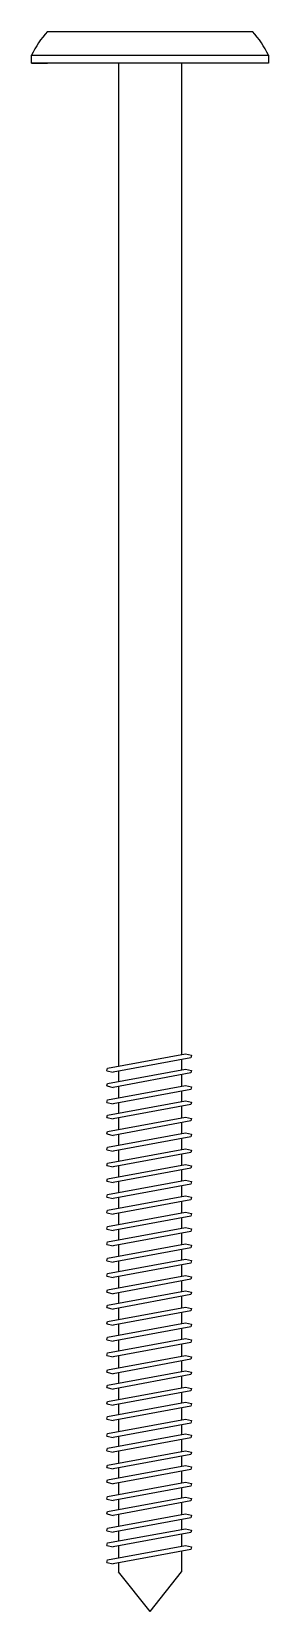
# Model space of a CAD drawing. Header units: millimetres. Extents: x -29 to 1292, y 25 to 454.
# Drawn here: x 415.04 to 416.54, y 87.95 to 97.95 of the extents above; entities that cross this region are included whole.
import ezdxf

# ---------------------------------------------------------------- set-up
doc = ezdxf.new("R2010")
doc.units = ezdxf.units.MM
doc.layers.add('VITIGIUSTO', color=61, linetype='Continuous')

msp = doc.modelspace()

# ---------------------------------------------------------------- linework, layer by layer
at = {"layer": 'VITIGIUSTO'}
for p, q in [((415.1434665338472, 97.95205059293366), (416.4434665338471, 97.9520505929336)), ((415.0434665338471, 97.75205059293364), (415.0434665338471, 97.80205059293368)), ((415.0434665338471, 97.75205059293364), (415.0434665338471, 97.80205059293365)), ((415.0434665338471, 97.80205059293368), (416.5434665338471, 97.80205059293363)), ((416.5434665338471, 97.80205059293368), (416.5434665338471, 97.75205059293364)), ((416.5434665338471, 97.75205059293364), (415.0434665338471, 97.75205059293364)), ((415.0434665338471, 97.75205059293364), (415.1434665338471, 97.75205059293364)), ((415.5934665338472, 97.75205059293361), (415.5934665338472, 91.40294833100685)), ((415.9934665338471, 97.75205059293361), (415.9934665338475, 91.47609332971618)), ((415.5240161588696, 91.39024846203662), (416.019131623816, 91.48078651214772)), ((416.0518863778293, 91.456522372465), (415.560531759219, 91.36512836394616)), ((415.9934665338474, 91.44565603781317), (415.9934665338474, 91.37989017863711)), ((416.019131623816, 91.48078651214772), (416.0555237014318, 91.47250377416776)), ((416.0555237014318, 91.47250377416776), (416.0518863778293, 91.456522372465)), ((415.5203788352669, 91.37426706033315), (415.5240161588696, 91.39024846203662)), ((415.5203788352669, 91.37426706033315), (415.560531759219, 91.36512836394616)), ((415.5240161588696, 91.29404531095756), (416.019131623816, 91.38458336106865)), ((416.0518863778293, 91.36031922138594), (415.560531759219, 91.26892521286709)), ((415.5934665338472, 91.37125436939905), (415.5934665338473, 91.30674517992779)), ((415.9934665338474, 91.34945288673407), (415.9934665338474, 91.27609332971619)), ((416.019131623816, 91.38458336106865), (416.0555237014318, 91.3763006230887)), ((416.0555237014318, 91.3763006230887), (416.0518863778293, 91.36031922138594)), ((415.5203788352669, 91.27806390925409), (415.5240161588696, 91.29404531095756)), ((415.5203788352669, 91.27806390925409), (415.560531759219, 91.26892521286709)), ((415.5240161588696, 91.19024846203664), (416.019131623816, 91.28078651214773)), ((416.0518863778293, 91.25652237246501), (415.560531759219, 91.16512836394617)), ((415.5934665338472, 91.27505121832004), (415.5934665338472, 91.20294833100687)), ((415.9934665338474, 91.24565603781315), (415.9934665338474, 91.17989017863712)), ((416.019131623816, 91.28078651214773), (416.0555237014318, 91.27250377416777)), ((416.0555237014318, 91.27250377416777), (416.0518863778293, 91.25652237246501)), ((415.5203788352669, 91.17426706033316), (415.5240161588696, 91.19024846203664)), ((415.5203788352669, 91.17426706033316), (415.560531759219, 91.16512836394617)), ((415.5240161588696, 91.09404531095757), (416.019131623816, 91.18458336106866)), ((416.0518863778293, 91.16031922138595), (415.560531759219, 91.0689252128671)), ((415.5934665338472, 91.1712543693991), (415.5934665338472, 91.10674517992783)), ((415.9934665338473, 91.14945288673411), (415.9934665338473, 91.07609332971614)), ((416.019131623816, 91.18458336106866), (416.0555237014318, 91.17630062308871)), ((416.0555237014318, 91.17630062308871), (416.0518863778293, 91.16031922138595)), ((415.5203788352669, 91.0780639092541), (415.5240161588696, 91.09404531095757)), ((415.5203788352669, 91.0780639092541), (415.560531759219, 91.0689252128671)), ((415.5240161588696, 90.99024846203665), (416.019131623816, 91.08078651214774)), ((416.0518863778293, 91.05652237246503), (415.560531759219, 90.96512836394618)), ((415.5934665338472, 91.07505121832006), (415.5934665338472, 91.00294833100688)), ((415.9934665338474, 91.04565603781313), (415.9934665338473, 90.97631893981557)), ((416.019131623816, 91.08078651214774), (416.0555237014318, 91.07250377416779)), ((416.0555237014318, 91.07250377416779), (416.0518863778293, 91.05652237246503)), ((415.5203788352669, 90.97426706033318), (415.5240161588696, 90.99024846203665)), ((415.5203788352669, 90.97426706033318), (415.560531759219, 90.96512836394618)), ((415.5240161588696, 90.89047407213607), (416.019131623816, 90.98101212224717)), ((416.0518863778293, 90.95674798256445), (415.560531759219, 90.8653539740456)), ((415.5934665338473, 90.9712543693991), (415.5934665338473, 90.9031739411063)), ((415.9934665338473, 90.94588164791256), (415.9934665338473, 90.87609332971613)), ((416.019131623816, 90.98101212224717), (416.0555237014318, 90.97272938426721)), ((416.0555237014318, 90.97272938426721), (416.0518863778293, 90.95674798256445)), ((415.5203788352669, 90.8744926704326), (415.5240161588696, 90.89047407213607)), ((415.5203788352669, 90.8744926704326), (415.560531759219, 90.8653539740456)), ((415.5240161588696, 90.79024846203666), (416.019131623816, 90.88078651214775)), ((416.0518863778293, 90.85652237246504), (415.560531759219, 90.76512836394619)), ((415.5934665338473, 90.87147997949856), (415.5934665338473, 90.80294833100686)), ((415.9934665338473, 90.84565603781317), (415.9934665338473, 90.77689610814076)), ((416.019131623816, 90.88078651214775), (416.0555237014318, 90.8725037741678)), ((416.0555237014318, 90.8725037741678), (416.0518863778293, 90.85652237246504)), ((415.5203788352669, 90.77426706033319), (415.5240161588696, 90.79024846203666)), ((415.5203788352669, 90.77426706033319), (415.560531759219, 90.76512836394619)), ((415.5240161588696, 90.69105124046123), (416.019131623816, 90.78158929057233)), ((416.0518863778293, 90.75732515088961), (415.560531759219, 90.66593114237077)), ((415.5934665338473, 90.77125436939914), (415.5934665338472, 90.7037511094315)), ((415.9934665338474, 90.7464588162378), (415.9934665338473, 90.67609332971617)), ((416.019131623816, 90.78158929057233), (416.0555237014318, 90.77330655259237)), ((416.0555237014318, 90.77330655259237), (416.0518863778293, 90.75732515088961)), ((415.5203788352669, 90.67506983875776), (415.5240161588696, 90.69105124046123)), ((415.5203788352669, 90.67506983875776), (415.560531759219, 90.66593114237077)), ((415.5240161588696, 90.59024846203667), (416.019131623816, 90.68078651214776)), ((416.0518863778293, 90.65652237246505), (415.560531759219, 90.5651283639462)), ((415.5934665338474, 90.67205714782375), (415.5934665338474, 90.60294833100693)), ((415.9934665338473, 90.64565603781318), (415.9934665338473, 90.57689610814077)), ((416.019131623816, 90.68078651214776), (416.0555237014318, 90.67250377416781)), ((416.0555237014318, 90.67250377416781), (416.0518863778293, 90.65652237246505)), ((415.5203788352669, 90.5742670603332), (415.5240161588696, 90.59024846203667)), ((415.5203788352669, 90.5742670603332), (415.560531759219, 90.5651283639462)), ((415.5240161588696, 90.49105124046125), (416.019131623816, 90.58158929057234)), ((416.0518863778293, 90.55732515088962), (415.560531759219, 90.46593114237078)), ((415.5934665338473, 90.57125436939921), (415.5934665338472, 90.50375110943148)), ((415.9934665338473, 90.54645881623773), (415.9934665338473, 90.47388386376196)), ((416.019131623816, 90.58158929057234), (416.0555237014318, 90.57330655259238)), ((416.0555237014318, 90.57330655259238), (416.0518863778293, 90.55732515088962)), ((415.5203788352669, 90.47506983875778), (415.5240161588696, 90.49105124046125)), ((415.5203788352669, 90.47506983875778), (415.560531759219, 90.46593114237078)), ((415.5240161588696, 90.38803899608243), (416.019131623816, 90.47857704619352)), ((416.0518863778293, 90.45431290651081), (415.560531759219, 90.36291889799196)), ((415.5934665338474, 90.47205714782376), (415.5934665338475, 90.40073886505272)), ((415.9934665338473, 90.44344657185894), (415.9934665338473, 90.37689610814078)), ((416.019131623816, 90.47857704619352), (416.0555237014318, 90.47029430821357)), ((416.0555237014318, 90.47029430821357), (416.0518863778293, 90.45431290651081)), ((415.5203788352669, 90.37205759437896), (415.5240161588696, 90.38803899608243)), ((415.5203788352669, 90.37205759437896), (415.560531759219, 90.36291889799196)), ((415.5240161588696, 90.29105124046126), (416.019131623816, 90.38158929057235)), ((416.0518863778293, 90.35732515088964), (415.560531759219, 90.26593114237079)), ((415.5934665338474, 90.36904490344497), (415.5934665338475, 90.30375110943157)), ((415.9934665338473, 90.34645881623777), (415.9934665338473, 90.27388386376194)), ((416.019131623816, 90.38158929057235), (416.0555237014318, 90.3733065525924)), ((416.0555237014318, 90.3733065525924), (416.0518863778293, 90.35732515088964)), ((415.5203788352669, 90.27506983875779), (415.5240161588696, 90.29105124046126)), ((415.5203788352669, 90.27506983875779), (415.560531759219, 90.26593114237079)), ((415.5240161588696, 90.18803899608244), (416.019131623816, 90.27857704619353)), ((416.0518863778293, 90.25431290651082), (415.560531759219, 90.16291889799197)), ((415.5934665338475, 90.2720571478238), (415.5934665338476, 90.20073886505276)), ((415.9934665338471, 90.24344657185898), (415.9934665338471, 90.17689610814077)), ((416.019131623816, 90.27857704619353), (416.0555237014318, 90.27029430821358)), ((416.0555237014318, 90.27029430821358), (416.0518863778293, 90.25431290651082)), ((415.5203788352669, 90.17205759437897), (415.5240161588696, 90.18803899608244)), ((415.5203788352669, 90.17205759437897), (415.560531759219, 90.16291889799197)), ((415.5240161588696, 90.09105124046127), (416.019131623816, 90.18158929057236)), ((416.0518863778293, 90.15732515088965), (415.560531759219, 90.0659311423708)), ((415.5934665338475, 90.16904490344498), (415.5934665338475, 90.10375110943153)), ((415.9934665338471, 90.14645881623773), (415.9934665338471, 90.07388386376195)), ((416.019131623816, 90.18158929057236), (416.0555237014318, 90.17330655259241)), ((416.0555237014318, 90.17330655259241), (416.0518863778293, 90.15732515088965)), ((415.5203788352669, 90.0750698387578), (415.5240161588696, 90.09105124046127)), ((415.5203788352669, 90.0750698387578), (415.560531759219, 90.0659311423708)), ((415.5240161588696, 89.98803899608245), (416.019131623816, 90.07857704619354)), ((416.0518863778293, 90.05431290651083), (415.560531759219, 89.96291889799198)), ((415.5934665338475, 90.07205714782381), (415.5934665338475, 90.00073886505271)), ((415.9934665338473, 90.04344657185894), (415.9934665338473, 89.97689610814078)), ((416.019131623816, 90.07857704619354), (416.0555237014318, 90.07029430821359)), ((416.0555237014318, 90.07029430821359), (416.0518863778293, 90.05431290651083)), ((415.5203788352669, 89.97205759437898), (415.5240161588696, 89.98803899608245)), ((415.5203788352669, 89.97205759437898), (415.560531759219, 89.96291889799198)), ((415.5240161588696, 89.89105124046128), (416.019131623816, 89.98158929057237)), ((416.0518863778293, 89.95732515088966), (415.560531759219, 89.86593114237081)), ((415.5934665338474, 89.96904490344497), (415.5934665338474, 89.90375110943154)), ((415.9934665338471, 89.94645881623774), (415.9934665338471, 89.87388386376196)), ((416.019131623816, 89.98158929057237), (416.0555237014318, 89.97330655259242)), ((416.0555237014318, 89.97330655259242), (416.0518863778293, 89.95732515088966)), ((415.5203788352669, 89.87506983875781), (415.5240161588696, 89.89105124046128)), ((415.5203788352669, 89.87506983875781), (415.560531759219, 89.86593114237081)), ((415.5240161588696, 89.78803899608246), (416.019131623816, 89.87857704619356)), ((416.0518863778293, 89.85431290651084), (415.560531759219, 89.762918897992)), ((415.5934665338474, 89.87205714782382), (415.5934665338474, 89.80073886505272)), ((415.9934665338471, 89.84344657185895), (415.9934665338471, 89.77332486931928)), ((416.019131623816, 89.87857704619356), (416.0555237014318, 89.8702943082136)), ((416.0555237014318, 89.8702943082136), (416.0518863778293, 89.85431290651084)), ((415.5203788352669, 89.77205759437899), (415.5240161588696, 89.78803899608246)), ((415.5203788352669, 89.77205759437899), (415.560531759219, 89.762918897992)), ((415.5240161588696, 89.68748000163978), (416.019131623816, 89.77801805175088)), ((416.0518863778293, 89.75375391206816), (415.560531759219, 89.66235990354932)), ((415.5934665338474, 89.769044903445), (415.5934665338474, 89.70017987061001)), ((415.993466533847, 89.74288757741627), (415.9934665338471, 89.67388386376194)), ((416.019131623816, 89.77801805175088), (416.0555237014318, 89.76973531377092)), ((416.0555237014318, 89.76973531377092), (416.0518863778293, 89.75375391206816)), ((415.5203788352669, 89.67149859993631), (415.5240161588696, 89.68748000163978)), ((415.5203788352669, 89.67149859993631), (415.560531759219, 89.66235990354932)), ((415.5240161588696, 89.58803899608247), (416.019131623816, 89.67857704619357)), ((416.0518863778293, 89.65431290651085), (415.560531759219, 89.562918897992)), ((415.5934665338475, 89.66848590900233), (415.5934665338475, 89.60073886505279)), ((415.9934665338473, 89.64344657185896), (415.9934665338473, 89.56746750408672)), ((416.019131623816, 89.67857704619357), (416.0555237014318, 89.67029430821361)), ((416.0555237014318, 89.67029430821361), (416.0518863778293, 89.65431290651085)), ((415.5203788352669, 89.572057594379), (415.5240161588696, 89.58803899608247)), ((415.5203788352669, 89.572057594379), (415.560531759219, 89.562918897992)), ((415.5240161588696, 89.4816226364072), (416.019131623816, 89.57216068651829)), ((416.0518863778293, 89.54789654683557), (415.560531759219, 89.45650253831673)), ((415.5934665338475, 89.56904490344499), (415.5934665338474, 89.49432250537748)), ((415.9934665338473, 89.53703021218368), (415.9934665338473, 89.47031262494045)), ((416.019131623816, 89.57216068651829), (416.0555237014318, 89.56387794853833)), ((416.0555237014318, 89.56387794853833), (416.0518863778293, 89.54789654683557)), ((415.5203788352669, 89.46564123470372), (415.5240161588696, 89.4816226364072)), ((415.5203788352669, 89.46564123470372), (415.560531759219, 89.45650253831673)), ((415.5240161588696, 89.38446775726098), (416.019131623816, 89.47500580737207)), ((416.0518863778293, 89.45074166768936), (415.560531759219, 89.35934765917051)), ((415.5934665338474, 89.46262854376971), (415.5934665338474, 89.39716762623124)), ((415.9934665338473, 89.43987533303743), (415.9934665338473, 89.3674675040867)), ((416.019131623816, 89.47500580737207), (416.0555237014318, 89.46672306939212)), ((416.0555237014318, 89.46672306939212), (416.0518863778293, 89.45074166768936)), ((415.5203788352669, 89.36848635555751), (415.5240161588696, 89.38446775726098)), ((415.5203788352669, 89.36848635555751), (415.560531759219, 89.35934765917051)), ((415.5240161588696, 89.2816226364072), (416.019131623816, 89.3721606865183)), ((416.0518863778293, 89.34789654683559), (415.560531759219, 89.25650253831674)), ((415.5934665338474, 89.36547366462347), (415.5934665338473, 89.29432250537744)), ((415.9934665338473, 89.33703021218369), (415.9934665338473, 89.27088979326564)), ((416.019131623816, 89.3721606865183), (416.0555237014318, 89.36387794853835)), ((416.0555237014318, 89.36387794853835), (416.0518863778293, 89.34789654683559)), ((415.5203788352669, 89.26564123470374), (415.5240161588696, 89.2816226364072)), ((415.5203788352669, 89.26564123470374), (415.560531759219, 89.25650253831674)), ((415.5240161588696, 89.18504492558614), (416.019131623816, 89.27558297569723)), ((416.0518863778293, 89.25131883601452), (415.560531759219, 89.15992482749567)), ((415.5934665338473, 89.2626285437697), (415.5934665338472, 89.19774479455637)), ((415.993466533847, 89.24045250136265), (415.993466533847, 89.16389626526518)), ((416.019131623816, 89.27558297569723), (416.0555237014318, 89.26730023771728)), ((416.0555237014318, 89.26730023771728), (416.0518863778293, 89.25131883601452)), ((415.5203788352669, 89.16906352388267), (415.5240161588696, 89.18504492558614)), ((415.5203788352669, 89.16906352388267), (415.560531759219, 89.15992482749567)), ((415.5240161588696, 89.07805139758571), (416.019131623816, 89.1685894476968)), ((416.0518863778293, 89.14432530801409), (415.560531759219, 89.05293129949524)), ((415.5934665338473, 89.16605083294863), (415.5934665338473, 89.09075126655597)), ((415.9934665338471, 89.13345897336222), (415.9934665338471, 89.07088979326562)), ((416.019131623816, 89.1685894476968), (416.0555237014318, 89.16030670971685)), ((416.0555237014318, 89.16030670971685), (416.0518863778293, 89.14432530801409)), ((415.5203788352669, 89.06206999588224), (415.5240161588696, 89.07805139758571)), ((415.5203788352669, 89.06206999588224), (415.560531759219, 89.05293129949524)), ((415.5240161588696, 88.98504492558615), (416.019131623816, 89.07558297569724)), ((416.0518863778293, 89.05131883601453), (415.560531759219, 88.95992482749568)), ((415.5934665338473, 89.05905730494825), (415.5934665338472, 88.99774479455638)), ((415.9934665338471, 89.04045250136264), (415.9934665338471, 88.96447343359037)), ((416.019131623816, 89.07558297569724), (416.0555237014318, 89.06730023771729)), ((416.0555237014318, 89.06730023771729), (416.0518863778293, 89.05131883601453)), ((415.5203788352669, 88.96906352388268), (415.5240161588696, 88.98504492558615)), ((415.5203788352669, 88.96906352388268), (415.560531759219, 88.95992482749568)), ((415.5240161588696, 88.87862856591087), (416.019131623816, 88.96916661602197)), ((416.0518863778293, 88.94490247633925), (415.560531759219, 88.8535084678204)), ((415.5934665338472, 88.96605083294864), (415.5934665338472, 88.89132843488107)), ((415.9934665338471, 88.93403614168736), (415.9934665338471, 88.87088979326566)), ((416.019131623816, 88.96916661602197), (416.0555237014318, 88.96088387804201)), ((416.0555237014318, 88.96088387804201), (416.0518863778293, 88.94490247633925)), ((415.5203788352669, 88.8626471642074), (415.5240161588696, 88.87862856591087)), ((415.5203788352669, 88.8626471642074), (415.560531759219, 88.8535084678204)), ((415.5240161588696, 88.78504492558616), (416.019131623816, 88.87558297569726)), ((416.0518863778293, 88.85131883601454), (415.560531759219, 88.7599248274957)), ((415.5934665338472, 88.85963447327333), (415.5934665338472, 88.7977447945564)), ((415.9934665338473, 88.84045250136265), (415.9934665338471, 88.76447343359038)), ((416.019131623816, 88.87558297569726), (416.0555237014318, 88.8673002377173)), ((416.0555237014318, 88.8673002377173), (416.0518863778293, 88.85131883601454)), ((415.5203788352669, 88.76906352388269), (415.5240161588696, 88.78504492558616)), ((415.5203788352669, 88.76906352388269), (415.560531759219, 88.7599248274957)), ((415.5240161588696, 88.67862856591088), (416.019131623816, 88.76916661602198)), ((416.0518863778293, 88.74490247633926), (415.560531759219, 88.65350846782042)), ((415.5934665338472, 88.7660508329486), (415.5934665338473, 88.69132843488111)), ((415.9934665338473, 88.7340361416874), (415.9934665338471, 88.67088979326564)), ((416.019131623816, 88.76916661602198), (416.0555237014318, 88.76088387804202)), ((416.0555237014318, 88.76088387804202), (416.0518863778293, 88.74490247633926)), ((415.5203788352669, 88.66264716420741), (415.5240161588696, 88.67862856591088)), ((415.5203788352669, 88.66264716420741), (415.560531759219, 88.65350846782042)), ((415.5240161588696, 88.58504492558617), (416.019131623816, 88.67558297569727)), ((416.0518863778293, 88.65131883601455), (415.560531759219, 88.5599248274957)), ((415.5934665338473, 88.6596344732734), (415.5934665338472, 88.5977447945564)), ((415.9934665338471, 88.64045250136263), (415.9934665338471, 88.5644734335904)), ((416.019131623816, 88.67558297569727), (416.0555237014318, 88.66730023771731)), ((416.0555237014318, 88.66730023771731), (416.0518863778293, 88.65131883601455)), ((415.5203788352669, 88.5690635238827), (415.5240161588696, 88.58504492558617)), ((415.5203788352669, 88.5690635238827), (415.560531759219, 88.5599248274957)), ((415.5240161588696, 88.4786285659109), (416.019131623816, 88.56916661602199)), ((416.0518863778293, 88.54490247633927), (415.560531759219, 88.45350846782043)), ((415.5934665338473, 88.56605083294866), (415.5934665338473, 88.49132843488115)), ((415.9934665338471, 88.53403614168735), (415.9934665338471, 88.47088979326568)), ((416.019131623816, 88.56916661602199), (416.0555237014318, 88.56088387804203)), ((416.0555237014318, 88.56088387804203), (416.0518863778293, 88.54490247633927)), ((415.5203788352669, 88.46264716420743), (415.5240161588696, 88.4786285659109)), ((415.5203788352669, 88.46264716420743), (415.560531759219, 88.45350846782043)), ((415.5240161588696, 88.38504492558619), (416.019131623816, 88.47558297569728)), ((416.0518863778293, 88.45131883601456), (415.560531759219, 88.35992482749572)), ((415.5934665338472, 88.45963447327338), (415.5934665338472, 88.39774479455642)), ((415.9934665338471, 88.44045250136267), (415.9934665338471, 88.3644734335904)), ((416.019131623816, 88.47558297569728), (416.0555237014318, 88.46730023771732)), ((416.0555237014318, 88.46730023771732), (416.0518863778293, 88.45131883601456)), ((415.5203788352669, 88.36906352388272), (415.5240161588696, 88.38504492558619)), ((415.5203788352669, 88.36906352388272), (415.560531759219, 88.35992482749572)), ((415.5240161588696, 88.2786285659109), (416.019131623816, 88.369166616022)), ((416.0518863778293, 88.34490247633929), (415.560531759219, 88.25350846782044)), ((415.5934665338472, 88.36605083294867), (415.5934665338472, 88.29132843488117)), ((415.9934665338471, 88.33403614168742), (415.9934665338471, 88.2020505929336)), ((416.019131623816, 88.369166616022), (416.0555237014318, 88.36088387804205)), ((416.0555237014318, 88.36088387804205), (416.0518863778293, 88.34490247633929)), ((415.5203788352669, 88.26264716420744), (415.5240161588696, 88.2786285659109)), ((415.5203788352669, 88.26264716420744), (415.560531759219, 88.25350846782044)), ((415.5934665338472, 88.2596344732734), (415.5934665338472, 88.2020505929334)), ((415.7934665338471, 87.95205059293363), (415.593466533847, 88.20205059293366)), ((415.7934665338471, 87.95205059293363), (415.9934665338471, 88.20205059293366))]:
    msp.add_line(p, q, dxfattribs=at)
for centre, start, end in [((415.6184694874125, 97.52704862388975), 138.1798752467441, 154.439989701247), ((415.9684635802817, 97.52704862388975), 25.56001029875296, 41.82012475325796)]:
    msp.add_arc(centre, 0.6373809532665741, start, end, dxfattribs=at)

doc.saveas('drawing.dxf')
